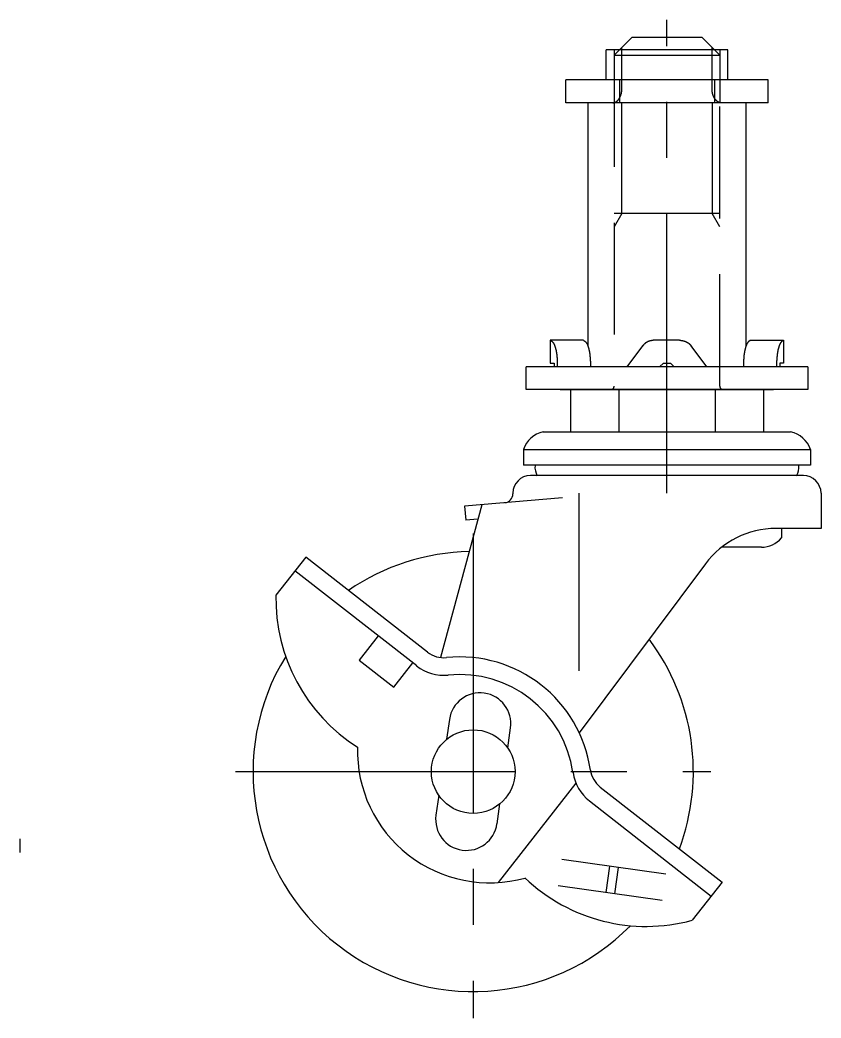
# Model space of a CAD drawing. Extents: x -157 to 41, y -42 to 152.
# Drawn here: x -51.5 to 39.5, y -28 to 85.4 of the extents above; entities that cross this region are included whole.
import ezdxf

# ---------------------------------------------------------------- set-up
doc = ezdxf.new("R2010")
doc.units = 0
doc.linetypes.add('CENTER', pattern=[50.8, 31.75, -6.35, 6.35, -6.35])
doc.linetypes.add('DASHED', pattern=[19.05, 12.7, -6.35])
doc.layers.get('0').update_dxf_attribs({"linetype": 'CONTINUOUS'})
doc.layers.add('CENTER', color=1, linetype='CENTER')

msp = doc.modelspace()

# ---------------------------------------------------------------- linework, layer by layer
at = {"color": 7, "linetype": 'CONTINUOUS'}
for p, q in [((18, 83.4), (16.6, 82)), ((26, 83.4), (18, 83.4)), ((27.4, 82), (26, 83.4)), ((15.08, 78.6), (15.08, 82)), ((28.92, 82), (15.08, 82)), ((28.92, 78.6), (28.92, 82)), ((10.5, 76), (10.5, 78.6)), ((33.5, 78.6), (10.5, 78.6)), ((16.61, 78.6), (16.61, 76)), ((27.39, 78.6), (27.39, 76)), ((33.5, 76), (33.5, 78.6)), ((33.5, 76), (10.5, 76)), ((13, 76), (13, 48.41)), ((31, 76), (13, 76)), ((31, 48.41), (31, 76)), ((8.75, 49), (8.75, 46.4)), ((12.51, 49), (8.75, 49)), ((23.42, 49), (20.58, 49)), ((31.49, 49), (35.25, 49)), ((35.25, 49), (35.25, 46.4)), ((17.47, 46), (19.26, 48.39)), ((26.53, 46), (24.74, 48.39)), ((6, 43.4), (6, 46)), ((38, 46), (6, 46)), ((8.75, 46.4), (9.19, 46.4)), ((9.19, 46.4), (9.19, 46)), ((21.17, 46), (21.61, 46.4)), ((21.61, 46.4), (22.39, 46.4)), ((22.39, 46.4), (22.83, 46)), ((35.25, 46.4), (34.81, 46.4)), ((34.81, 46.4), (34.81, 46)), ((38, 46), (38, 43.4)), ((38, 43.4), (6, 43.4)), ((9.88, 43.4), (34.12, 43.4)), ((11.03, 43.4), (11.03, 38.6)), ((32.97, 43.4), (11.03, 43.4)), ((16.52, 43.4), (16.52, 38.6)), ((27.48, 43.4), (27.48, 38.6)), ((32.97, 43.4), (32.97, 38.6)), ((7.95, 38.6), (36.05, 38.6)), ((5.7, 36.6), (5.7, 34.8)), ((5.7, 36.6), (38.3, 36.6)), ((38.3, 36.6), (38.3, 34.8)), ((38.3, 34.8), (5.7, 34.8)), ((37.5, 33.63), (6.5, 33.63)), ((10.12, 31.12), (-1, 30.15)), ((4.5, 31.63), (4.5, 31.55)), ((11.98, 31.63), (11.98, 11.45)), ((39.5, 31.63), (39.5, 27.63)), ((0.98, 30.32), (-3.73, 12.96)), ((-1, 30.15), (-0.86, 28.55)), ((0.53, 28.68), (-0.86, 28.55)), ((39.5, 27.63), (34.38, 27.63)), ((35, 27.63), (35, 26.55)), ((32.72, 25.5), (28.21, 25.5)), ((-19.02, 24.38), (-22.41, 20.05)), ((-5.19, 13.58), (-19.02, 24.38)), ((-6.42, 12), (-20.25, 22.8)), ((26.37, 23.61), (12.03, 4.42)), ((-10.8, 15.42), (-12.95, 12.66)), ((-12.95, 12.66), (-9.01, 9.58)), ((-9.01, 9.58), (-6.86, 12.34)), ((-2.7, 5.93), (-3.02, 3.67)), ((3.91, 2.69), (4.23, 4.96)), ((11.66, -1.32), (2.84, -12.6)), ((14.43, -1.75), (28.26, -12.56)), ((-3.91, -2.69), (-4.23, -4.96)), ((13.2, -3.33), (27.03, -14.14)), ((2.7, -5.93), (3.02, -3.67)), ((-51.48, -7.63), (-51.48, -9.21)), ((21.87, -11.66), (10.07, -10)), ((15.47, -10.76), (15.06, -13.73)), ((16.46, -10.9), (16.05, -13.87)), ((21.45, -14.63), (9.65, -12.97)), ((28.26, -12.56), (24.87, -16.89))]:
    msp.add_line(p, q, dxfattribs=at)
at = {"color": 3, "linetype": 'DASHED'}
for p, q in [((16, 81.4), (16.6, 82)), ((16, 82), (16, 76.1)), ((16.88, 77.6), (16.88, 82)), ((16.88, 77.6), (16.88, 82)), ((27.12, 77.6), (27.12, 82)), ((28, 81.4), (27.4, 82)), ((28, 82), (28, 76.1)), ((16, 81.4), (16, 43.8)), ((16, 81.4), (28, 81.4)), ((28, 43.8), (28, 81.4)), ((16.88, 63.4), (16.88, 76)), ((27.12, 76), (27.12, 63.4)), ((16.88, 63.4), (16, 61.88)), ((28, 63.4), (16, 63.4)), ((28, 61.88), (27.12, 63.4))]:
    msp.add_line(p, q, dxfattribs=at)
at = {"color": 3, "linetype": 'CONTINUOUS'}
for p, q in [((16.88, 82), (16.88, 82.28)), ((27.12, 82), (27.12, 82.28))]:
    msp.add_line(p, q, dxfattribs=at)
at = {"color": 3, "linetype": 'DASHED'}
for points in [[(15.85, 76, 0), (15.87, 76, 0), (15.88, 76, 0), (15.89, 76, 0), (15.9, 76, 0), (15.92, 76, 0), (15.93, 76, 0), (15.94, 76.01, 0), (15.95, 76.01, 0), (15.97, 76.01, 0), (15.98, 76.01, 0), (15.99, 76.01, 0), (16, 76.02, 0), (16.02, 76.02, 0), (16.03, 76.02, 0), (16.04, 76.03, 0), (16.05, 76.03, 0), (16.07, 76.03, 0), (16.08, 76.04, 0), (16.09, 76.04, 0), (16.1, 76.05, 0), (16.12, 76.05, 0), (16.13, 76.06, 0), (16.14, 76.06, 0), (16.15, 76.07, 0), (16.16, 76.07, 0), (16.18, 76.08, 0), (16.19, 76.09, 0), (16.2, 76.09, 0), (16.21, 76.1, 0), (16.22, 76.11, 0), (16.23, 76.11, 0), (16.25, 76.12, 0), (16.26, 76.13, 0), (16.27, 76.14, 0), (16.28, 76.15, 0), (16.29, 76.15, 0), (16.3, 76.16, 0), (16.32, 76.17, 0), (16.33, 76.18, 0), (16.34, 76.19, 0), (16.35, 76.2, 0), (16.36, 76.21, 0), (16.37, 76.22, 0), (16.38, 76.23, 0), (16.39, 76.24, 0), (16.4, 76.25, 0), (16.41, 76.26, 0), (16.42, 76.27, 0), (16.43, 76.28, 0), (16.44, 76.29, 0), (16.45, 76.3, 0), (16.46, 76.31, 0), (16.48, 76.33, 0), (16.48, 76.34, 0), (16.49, 76.35, 0), (16.5, 76.36, 0), (16.51, 76.38, 0), (16.52, 76.39, 0), (16.53, 76.4, 0), (16.54, 76.41, 0), (16.55, 76.43, 0), (16.56, 76.44, 0), (16.57, 76.45, 0), (16.58, 76.47, 0), (16.59, 76.48, 0), (16.6, 76.5, 0), (16.61, 76.51, 0), (16.61, 76.53, 0), (16.62, 76.54, 0), (16.63, 76.55, 0), (16.64, 76.57, 0), (16.65, 76.58, 0), (16.65, 76.6, 0), (16.66, 76.62, 0), (16.67, 76.63, 0), (16.68, 76.65, 0), (16.69, 76.66, 0), (16.69, 76.68, 0), (16.7, 76.69, 0), (16.71, 76.71, 0), (16.71, 76.73, 0), (16.72, 76.74, 0), (16.73, 76.76, 0), (16.73, 76.78, 0), (16.74, 76.79, 0), (16.75, 76.81, 0), (16.75, 76.83, 0), (16.76, 76.85, 0), (16.76, 76.86, 0), (16.77, 76.88, 0), (16.78, 76.9, 0), (16.78, 76.92, 0), (16.79, 76.93, 0), (16.79, 76.95, 0), (16.8, 76.97, 0), (16.8, 76.99, 0), (16.81, 77.01, 0), (16.81, 77.02, 0), (16.82, 77.04, 0), (16.82, 77.06, 0), (16.82, 77.08, 0), (16.83, 77.1, 0), (16.83, 77.12, 0), (16.84, 77.14, 0), (16.84, 77.15, 0), (16.84, 77.17, 0), (16.85, 77.19, 0), (16.85, 77.21, 0), (16.85, 77.23, 0), (16.86, 77.25, 0), (16.86, 77.27, 0), (16.86, 77.29, 0), (16.86, 77.31, 0), (16.86, 77.33, 0), (16.87, 77.35, 0), (16.87, 77.37, 0), (16.87, 77.38, 0), (16.87, 77.4, 0), (16.87, 77.42, 0), (16.88, 77.44, 0), (16.88, 77.46, 0), (16.88, 77.48, 0), (16.88, 77.5, 0), (16.88, 77.52, 0), (16.88, 77.54, 0), (16.88, 77.56, 0), (16.88, 77.58, 0), (16.88, 77.6, 0)], [(28.15, 76, 0), (28.13, 76, 0), (28.12, 76, 0), (28.11, 76, 0), (28.1, 76, 0), (28.08, 76, 0), (28.07, 76, 0), (28.06, 76.01, 0), (28.05, 76.01, 0), (28.03, 76.01, 0), (28.02, 76.01, 0), (28.01, 76.01, 0), (28, 76.02, 0), (27.98, 76.02, 0), (27.97, 76.02, 0), (27.96, 76.03, 0), (27.95, 76.03, 0), (27.93, 76.03, 0), (27.92, 76.04, 0), (27.91, 76.04, 0), (27.9, 76.05, 0), (27.88, 76.05, 0), (27.87, 76.06, 0), (27.86, 76.06, 0), (27.85, 76.07, 0), (27.84, 76.07, 0), (27.82, 76.08, 0), (27.81, 76.09, 0), (27.8, 76.09, 0), (27.79, 76.1, 0), (27.78, 76.11, 0), (27.77, 76.11, 0), (27.75, 76.12, 0), (27.74, 76.13, 0), (27.73, 76.14, 0), (27.72, 76.15, 0), (27.71, 76.15, 0), (27.7, 76.16, 0), (27.68, 76.17, 0), (27.67, 76.18, 0), (27.66, 76.19, 0), (27.65, 76.2, 0), (27.64, 76.21, 0), (27.63, 76.22, 0), (27.62, 76.23, 0), (27.61, 76.24, 0), (27.6, 76.25, 0), (27.59, 76.26, 0), (27.58, 76.27, 0), (27.57, 76.28, 0), (27.56, 76.29, 0), (27.55, 76.3, 0), (27.54, 76.31, 0), (27.52, 76.33, 0), (27.52, 76.34, 0), (27.51, 76.35, 0), (27.5, 76.36, 0), (27.49, 76.38, 0), (27.48, 76.39, 0), (27.47, 76.4, 0), (27.46, 76.41, 0), (27.45, 76.43, 0), (27.44, 76.44, 0), (27.43, 76.45, 0), (27.42, 76.47, 0), (27.41, 76.48, 0), (27.4, 76.5, 0), (27.39, 76.51, 0), (27.39, 76.53, 0), (27.38, 76.54, 0), (27.37, 76.55, 0), (27.36, 76.57, 0), (27.35, 76.58, 0), (27.35, 76.6, 0), (27.34, 76.62, 0), (27.33, 76.63, 0), (27.32, 76.65, 0), (27.31, 76.66, 0), (27.31, 76.68, 0), (27.3, 76.69, 0), (27.29, 76.71, 0), (27.29, 76.73, 0), (27.28, 76.74, 0), (27.27, 76.76, 0), (27.27, 76.78, 0), (27.26, 76.79, 0), (27.25, 76.81, 0), (27.25, 76.83, 0), (27.24, 76.85, 0), (27.24, 76.86, 0), (27.23, 76.88, 0), (27.22, 76.9, 0), (27.22, 76.92, 0), (27.21, 76.93, 0), (27.21, 76.95, 0), (27.2, 76.97, 0), (27.2, 76.99, 0), (27.19, 77.01, 0), (27.19, 77.02, 0), (27.18, 77.04, 0), (27.18, 77.06, 0), (27.18, 77.08, 0), (27.17, 77.1, 0), (27.17, 77.12, 0), (27.16, 77.14, 0), (27.16, 77.15, 0), (27.16, 77.17, 0), (27.15, 77.19, 0), (27.15, 77.21, 0), (27.15, 77.23, 0), (27.14, 77.25, 0), (27.14, 77.27, 0), (27.14, 77.29, 0), (27.14, 77.31, 0), (27.14, 77.33, 0), (27.13, 77.35, 0), (27.13, 77.37, 0), (27.13, 77.38, 0), (27.13, 77.4, 0), (27.13, 77.42, 0), (27.12, 77.44, 0), (27.12, 77.46, 0), (27.12, 77.48, 0), (27.12, 77.5, 0), (27.12, 77.52, 0), (27.12, 77.54, 0), (27.12, 77.56, 0), (27.12, 77.58, 0), (27.12, 77.6, 0)]]:
    msp.add_polyline3d(points, dxfattribs=at)
at = {"color": 7}
for points in [[(8.75, 49, 0), (8.76, 48.99, 0), (8.78, 48.98, 0), (8.79, 48.98, 0), (8.81, 48.97, 0), (8.82, 48.96, 0), (8.84, 48.95, 0), (8.85, 48.94, 0), (8.87, 48.93, 0), (8.88, 48.92, 0), (8.9, 48.91, 0), (8.91, 48.91, 0), (8.92, 48.9, 0), (8.94, 48.89, 0), (8.95, 48.88, 0), (8.96, 48.86, 0), (8.97, 48.85, 0), (8.99, 48.84, 0), (9, 48.83, 0), (9.01, 48.82, 0), (9.02, 48.81, 0), (9.03, 48.79, 0), (9.04, 48.78, 0), (9.05, 48.77, 0), (9.06, 48.76, 0), (9.07, 48.74, 0), (9.08, 48.73, 0), (9.09, 48.71, 0), (9.1, 48.7, 0), (9.11, 48.69, 0), (9.12, 48.67, 0), (9.13, 48.66, 0), (9.14, 48.64, 0), (9.14, 48.63, 0), (9.15, 48.61, 0), (9.16, 48.6, 0), (9.17, 48.58, 0), (9.18, 48.57, 0), (9.18, 48.55, 0), (9.19, 48.53, 0), (9.2, 48.52, 0), (9.2, 48.5, 0), (9.21, 48.49, 0), (9.22, 48.47, 0), (9.22, 48.45, 0), (9.23, 48.44, 0), (9.24, 48.42, 0), (9.24, 48.41, 0), (9.25, 48.39, 0), (9.25, 48.37, 0), (9.26, 48.36, 0), (9.27, 48.34, 0), (9.27, 48.32, 0), (9.28, 48.31, 0), (9.28, 48.29, 0), (9.29, 48.27, 0), (9.29, 48.26, 0), (9.3, 48.24, 0), (9.3, 48.22, 0), (9.31, 48.21, 0), (9.31, 48.19, 0), (9.32, 48.17, 0), (9.32, 48.16, 0), (9.33, 48.14, 0), (9.33, 48.12, 0), (9.34, 48.1, 0), (9.34, 48.09, 0), (9.35, 48.07, 0), (9.35, 48.05, 0), (9.36, 48.04, 0), (9.36, 48.02, 0), (9.37, 48, 0), (9.37, 47.99, 0), (9.37, 47.97, 0), (9.38, 47.95, 0), (9.38, 47.94, 0), (9.39, 47.92, 0), (9.39, 47.9, 0), (9.39, 47.89, 0), (9.4, 47.87, 0), (9.4, 47.85, 0), (9.4, 47.84, 0), (9.41, 47.82, 0), (9.41, 47.8, 0), (9.41, 47.79, 0), (9.42, 47.77, 0), (9.42, 47.75, 0), (9.42, 47.74, 0), (9.43, 47.72, 0), (9.43, 47.7, 0), (9.43, 47.69, 0), (9.44, 47.67, 0), (9.44, 47.65, 0), (9.44, 47.64, 0), (9.45, 47.62, 0), (9.45, 47.6, 0), (9.45, 47.59, 0), (9.45, 47.57, 0), (9.46, 47.55, 0), (9.46, 47.54, 0), (9.46, 47.52, 0), (9.46, 47.5, 0), (9.47, 47.49, 0), (9.47, 47.47, 0), (9.47, 47.45, 0), (9.47, 47.44, 0), (9.48, 47.42, 0), (9.48, 47.4, 0), (9.48, 47.39, 0), (9.48, 47.37, 0), (9.48, 47.35, 0), (9.49, 47.34, 0), (9.49, 47.32, 0), (9.49, 47.3, 0), (9.49, 47.29, 0), (9.49, 47.27, 0), (9.5, 47.25, 0), (9.5, 47.24, 0), (9.5, 47.22, 0), (9.5, 47.2, 0), (9.5, 47.19, 0), (9.5, 47.17, 0), (9.51, 47.15, 0), (9.51, 47.14, 0), (9.51, 47.12, 0), (9.51, 47.1, 0), (9.51, 47.09, 0), (9.51, 47.07, 0), (9.51, 47.05, 0), (9.52, 47.04, 0), (9.52, 47.02, 0), (9.52, 47, 0), (9.52, 46.99, 0), (9.52, 46.97, 0), (9.52, 46.95, 0), (9.52, 46.94, 0), (9.52, 46.92, 0), (9.52, 46.9, 0), (9.53, 46.89, 0), (9.53, 46.87, 0), (9.53, 46.85, 0), (9.53, 46.84, 0), (9.53, 46.82, 0), (9.53, 46.8, 0), (9.53, 46.79, 0), (9.53, 46.77, 0), (9.53, 46.75, 0), (9.53, 46.74, 0), (9.53, 46.72, 0), (9.53, 46.7, 0), (9.53, 46.69, 0), (9.54, 46.67, 0), (9.54, 46.65, 0), (9.54, 46.64, 0), (9.54, 46.62, 0), (9.54, 46.6, 0), (9.54, 46.59, 0), (9.54, 46.57, 0), (9.54, 46.55, 0), (9.54, 46.53, 0), (9.54, 46.52, 0), (9.54, 46.5, 0), (9.54, 46.48, 0), (9.54, 46.47, 0), (9.54, 46.45, 0), (9.54, 46.43, 0), (9.54, 46.42, 0), (9.54, 46.4, 0), (9.54, 46.38, 0), (9.54, 46.37, 0), (9.54, 46.35, 0), (9.54, 46.33, 0), (9.54, 46.32, 0), (9.55, 46.3, 0), (9.55, 46.28, 0), (9.55, 46.27, 0), (9.55, 46.25, 0), (9.55, 46.23, 0), (9.55, 46.22, 0), (9.55, 46.2, 0), (9.55, 46.18, 0), (9.55, 46.17, 0), (9.55, 46.15, 0), (9.55, 46.13, 0), (9.55, 46.12, 0), (9.55, 46.1, 0), (9.55, 46.08, 0), (9.55, 46.07, 0), (9.55, 46.05, 0), (9.55, 46.03, 0), (9.55, 46.02, 0), (9.55, 46, 0)], [(12.51, 49, 0), (12.52, 48.99, 0), (12.54, 48.98, 0), (12.55, 48.98, 0), (12.57, 48.97, 0), (12.58, 48.96, 0), (12.6, 48.95, 0), (12.61, 48.94, 0), (12.63, 48.93, 0), (12.64, 48.92, 0), (12.65, 48.91, 0), (12.67, 48.91, 0), (12.68, 48.9, 0), (12.69, 48.89, 0), (12.71, 48.88, 0), (12.72, 48.86, 0), (12.73, 48.85, 0), (12.74, 48.84, 0), (12.76, 48.83, 0), (12.77, 48.82, 0), (12.78, 48.81, 0), (12.79, 48.79, 0), (12.8, 48.78, 0), (12.81, 48.77, 0), (12.82, 48.76, 0), (12.83, 48.74, 0), (12.84, 48.73, 0), (12.85, 48.71, 0), (12.86, 48.7, 0), (12.87, 48.69, 0), (12.88, 48.67, 0), (12.89, 48.66, 0), (12.89, 48.64, 0), (12.9, 48.63, 0), (12.91, 48.61, 0), (12.92, 48.6, 0), (12.93, 48.58, 0), (12.93, 48.57, 0), (12.94, 48.55, 0), (12.95, 48.53, 0), (12.96, 48.52, 0), (12.96, 48.5, 0), (12.97, 48.49, 0), (12.98, 48.47, 0), (12.98, 48.45, 0), (12.99, 48.44, 0), (13, 48.42, 0), (13, 48.41, 0), (13.01, 48.39, 0), (13.01, 48.37, 0), (13.02, 48.36, 0), (13.03, 48.34, 0), (13.03, 48.32, 0), (13.04, 48.31, 0), (13.04, 48.29, 0), (13.05, 48.27, 0), (13.05, 48.26, 0), (13.06, 48.24, 0), (13.06, 48.22, 0), (13.07, 48.21, 0), (13.07, 48.19, 0), (13.08, 48.17, 0), (13.08, 48.16, 0), (13.09, 48.14, 0), (13.09, 48.12, 0), (13.1, 48.1, 0), (13.1, 48.09, 0), (13.11, 48.07, 0), (13.11, 48.05, 0), (13.12, 48.04, 0), (13.12, 48.02, 0), (13.12, 48, 0), (13.13, 47.99, 0), (13.13, 47.97, 0), (13.14, 47.95, 0), (13.14, 47.94, 0), (13.14, 47.92, 0), (13.15, 47.9, 0), (13.15, 47.89, 0), (13.16, 47.87, 0), (13.16, 47.85, 0), (13.16, 47.84, 0), (13.17, 47.82, 0), (13.17, 47.8, 0), (13.17, 47.79, 0), (13.18, 47.77, 0), (13.18, 47.75, 0), (13.18, 47.74, 0), (13.19, 47.72, 0), (13.19, 47.7, 0), (13.19, 47.69, 0), (13.2, 47.67, 0), (13.2, 47.65, 0), (13.2, 47.64, 0), (13.2, 47.62, 0), (13.21, 47.6, 0), (13.21, 47.59, 0), (13.21, 47.57, 0), (13.22, 47.55, 0), (13.22, 47.54, 0), (13.22, 47.52, 0), (13.22, 47.5, 0), (13.23, 47.49, 0), (13.23, 47.47, 0), (13.23, 47.45, 0), (13.23, 47.44, 0), (13.23, 47.42, 0), (13.24, 47.4, 0), (13.24, 47.39, 0), (13.24, 47.37, 0), (13.24, 47.35, 0), (13.24, 47.34, 0), (13.25, 47.32, 0), (13.25, 47.3, 0), (13.25, 47.29, 0), (13.25, 47.27, 0), (13.25, 47.25, 0), (13.26, 47.24, 0), (13.26, 47.22, 0), (13.26, 47.2, 0), (13.26, 47.19, 0), (13.26, 47.17, 0), (13.26, 47.15, 0), (13.27, 47.14, 0), (13.27, 47.12, 0), (13.27, 47.1, 0), (13.27, 47.09, 0), (13.27, 47.07, 0), (13.27, 47.05, 0), (13.27, 47.04, 0), (13.28, 47.02, 0), (13.28, 47, 0), (13.28, 46.99, 0), (13.28, 46.97, 0), (13.28, 46.95, 0), (13.28, 46.94, 0), (13.28, 46.92, 0), (13.28, 46.9, 0), (13.28, 46.89, 0), (13.28, 46.87, 0), (13.29, 46.85, 0), (13.29, 46.84, 0), (13.29, 46.82, 0), (13.29, 46.8, 0), (13.29, 46.79, 0), (13.29, 46.77, 0), (13.29, 46.75, 0), (13.29, 46.74, 0), (13.29, 46.72, 0), (13.29, 46.7, 0), (13.29, 46.69, 0), (13.29, 46.67, 0), (13.29, 46.65, 0), (13.3, 46.64, 0), (13.3, 46.62, 0), (13.3, 46.6, 0), (13.3, 46.59, 0), (13.3, 46.57, 0), (13.3, 46.55, 0), (13.3, 46.53, 0), (13.3, 46.52, 0), (13.3, 46.5, 0), (13.3, 46.48, 0), (13.3, 46.47, 0), (13.3, 46.45, 0), (13.3, 46.43, 0), (13.3, 46.42, 0), (13.3, 46.4, 0), (13.3, 46.38, 0), (13.3, 46.37, 0), (13.3, 46.35, 0), (13.3, 46.33, 0), (13.3, 46.32, 0), (13.3, 46.3, 0), (13.3, 46.28, 0), (13.3, 46.27, 0), (13.3, 46.25, 0), (13.3, 46.23, 0), (13.31, 46.22, 0), (13.31, 46.2, 0), (13.31, 46.18, 0), (13.31, 46.17, 0), (13.31, 46.15, 0), (13.31, 46.13, 0), (13.31, 46.12, 0), (13.31, 46.1, 0), (13.31, 46.08, 0), (13.31, 46.07, 0), (13.31, 46.05, 0), (13.31, 46.03, 0), (13.31, 46.02, 0), (13.31, 46, 0)], [(31.49, 49, 0), (31.48, 48.99, 0), (31.46, 48.98, 0), (31.45, 48.98, 0), (31.43, 48.97, 0), (31.42, 48.96, 0), (31.4, 48.95, 0), (31.39, 48.94, 0), (31.37, 48.93, 0), (31.36, 48.92, 0), (31.35, 48.91, 0), (31.33, 48.91, 0), (31.32, 48.9, 0), (31.31, 48.89, 0), (31.29, 48.88, 0), (31.28, 48.86, 0), (31.27, 48.85, 0), (31.26, 48.84, 0), (31.24, 48.83, 0), (31.23, 48.82, 0), (31.22, 48.81, 0), (31.21, 48.79, 0), (31.2, 48.78, 0), (31.19, 48.77, 0), (31.18, 48.76, 0), (31.17, 48.74, 0), (31.16, 48.73, 0), (31.15, 48.71, 0), (31.14, 48.7, 0), (31.13, 48.69, 0), (31.12, 48.67, 0), (31.11, 48.66, 0), (31.11, 48.64, 0), (31.1, 48.63, 0), (31.09, 48.61, 0), (31.08, 48.6, 0), (31.07, 48.58, 0), (31.07, 48.57, 0), (31.06, 48.55, 0), (31.05, 48.53, 0), (31.04, 48.52, 0), (31.04, 48.5, 0), (31.03, 48.49, 0), (31.02, 48.47, 0), (31.02, 48.45, 0), (31.01, 48.44, 0), (31, 48.42, 0), (31, 48.41, 0), (30.99, 48.39, 0), (30.99, 48.37, 0), (30.98, 48.36, 0), (30.97, 48.34, 0), (30.97, 48.32, 0), (30.96, 48.31, 0), (30.96, 48.29, 0), (30.95, 48.27, 0), (30.95, 48.26, 0), (30.94, 48.24, 0), (30.94, 48.22, 0), (30.93, 48.21, 0), (30.93, 48.19, 0), (30.92, 48.17, 0), (30.92, 48.16, 0), (30.91, 48.14, 0), (30.91, 48.12, 0), (30.9, 48.1, 0), (30.9, 48.09, 0), (30.89, 48.07, 0), (30.89, 48.05, 0), (30.88, 48.04, 0), (30.88, 48.02, 0), (30.88, 48, 0), (30.87, 47.99, 0), (30.87, 47.97, 0), (30.86, 47.95, 0), (30.86, 47.94, 0), (30.86, 47.92, 0), (30.85, 47.9, 0), (30.85, 47.89, 0), (30.84, 47.87, 0), (30.84, 47.85, 0), (30.84, 47.84, 0), (30.83, 47.82, 0), (30.83, 47.8, 0), (30.83, 47.79, 0), (30.82, 47.77, 0), (30.82, 47.75, 0), (30.82, 47.74, 0), (30.81, 47.72, 0), (30.81, 47.7, 0), (30.81, 47.69, 0), (30.8, 47.67, 0), (30.8, 47.65, 0), (30.8, 47.64, 0), (30.8, 47.62, 0), (30.79, 47.6, 0), (30.79, 47.59, 0), (30.79, 47.57, 0), (30.78, 47.55, 0), (30.78, 47.54, 0), (30.78, 47.52, 0), (30.78, 47.5, 0), (30.77, 47.49, 0), (30.77, 47.47, 0), (30.77, 47.45, 0), (30.77, 47.44, 0), (30.77, 47.42, 0), (30.76, 47.4, 0), (30.76, 47.39, 0), (30.76, 47.37, 0), (30.76, 47.35, 0), (30.75, 47.34, 0), (30.75, 47.32, 0), (30.75, 47.3, 0), (30.75, 47.29, 0), (30.75, 47.27, 0), (30.75, 47.25, 0), (30.74, 47.24, 0), (30.74, 47.22, 0), (30.74, 47.2, 0), (30.74, 47.19, 0), (30.74, 47.17, 0), (30.74, 47.15, 0), (30.73, 47.14, 0), (30.73, 47.12, 0), (30.73, 47.1, 0), (30.73, 47.09, 0), (30.73, 47.07, 0), (30.73, 47.05, 0), (30.73, 47.04, 0), (30.72, 47.02, 0), (30.72, 47, 0), (30.72, 46.99, 0), (30.72, 46.97, 0), (30.72, 46.95, 0), (30.72, 46.94, 0), (30.72, 46.92, 0), (30.72, 46.9, 0), (30.72, 46.89, 0), (30.72, 46.87, 0), (30.71, 46.85, 0), (30.71, 46.84, 0), (30.71, 46.82, 0), (30.71, 46.8, 0), (30.71, 46.79, 0), (30.71, 46.77, 0), (30.71, 46.75, 0), (30.71, 46.74, 0), (30.71, 46.72, 0), (30.71, 46.7, 0), (30.71, 46.69, 0), (30.71, 46.67, 0), (30.7, 46.65, 0), (30.7, 46.64, 0), (30.7, 46.62, 0), (30.7, 46.6, 0), (30.7, 46.59, 0), (30.7, 46.57, 0), (30.7, 46.55, 0), (30.7, 46.53, 0), (30.7, 46.52, 0), (30.7, 46.5, 0), (30.7, 46.48, 0), (30.7, 46.47, 0), (30.7, 46.45, 0), (30.7, 46.43, 0), (30.7, 46.42, 0), (30.7, 46.4, 0), (30.7, 46.38, 0), (30.7, 46.37, 0), (30.7, 46.35, 0), (30.7, 46.33, 0), (30.7, 46.32, 0), (30.7, 46.3, 0), (30.7, 46.28, 0), (30.7, 46.27, 0), (30.7, 46.25, 0), (30.7, 46.23, 0), (30.69, 46.22, 0), (30.69, 46.2, 0), (30.69, 46.18, 0), (30.69, 46.17, 0), (30.69, 46.15, 0), (30.69, 46.13, 0), (30.69, 46.12, 0), (30.69, 46.1, 0), (30.69, 46.08, 0), (30.69, 46.07, 0), (30.69, 46.05, 0), (30.69, 46.03, 0), (30.69, 46.02, 0), (30.69, 46, 0)], [(35.25, 49, 0), (35.23, 48.99, 0), (35.22, 48.98, 0), (35.21, 48.98, 0), (35.19, 48.97, 0), (35.18, 48.96, 0), (35.16, 48.95, 0), (35.15, 48.94, 0), (35.13, 48.93, 0), (35.12, 48.92, 0), (35.1, 48.91, 0), (35.09, 48.91, 0), (35.08, 48.9, 0), (35.06, 48.89, 0), (35.05, 48.88, 0), (35.04, 48.86, 0), (35.03, 48.85, 0), (35.01, 48.84, 0), (35, 48.83, 0), (34.99, 48.82, 0), (34.98, 48.81, 0), (34.97, 48.79, 0), (34.96, 48.78, 0), (34.95, 48.77, 0), (34.94, 48.76, 0), (34.93, 48.74, 0), (34.92, 48.73, 0), (34.91, 48.71, 0), (34.9, 48.7, 0), (34.89, 48.69, 0), (34.88, 48.67, 0), (34.87, 48.66, 0), (34.86, 48.64, 0), (34.86, 48.63, 0), (34.85, 48.61, 0), (34.84, 48.6, 0), (34.83, 48.58, 0), (34.82, 48.57, 0), (34.82, 48.55, 0), (34.81, 48.53, 0), (34.8, 48.52, 0), (34.8, 48.5, 0), (34.79, 48.49, 0), (34.78, 48.47, 0), (34.78, 48.45, 0), (34.77, 48.44, 0), (34.76, 48.42, 0), (34.76, 48.41, 0), (34.75, 48.39, 0), (34.75, 48.37, 0), (34.74, 48.36, 0), (34.73, 48.34, 0), (34.73, 48.32, 0), (34.72, 48.31, 0), (34.72, 48.29, 0), (34.71, 48.27, 0), (34.71, 48.26, 0), (34.7, 48.24, 0), (34.7, 48.22, 0), (34.69, 48.21, 0), (34.69, 48.19, 0), (34.68, 48.17, 0), (34.68, 48.16, 0), (34.67, 48.14, 0), (34.67, 48.12, 0), (34.66, 48.1, 0), (34.66, 48.09, 0), (34.65, 48.07, 0), (34.65, 48.05, 0), (34.64, 48.04, 0), (34.64, 48.02, 0), (34.63, 48, 0), (34.63, 47.99, 0), (34.63, 47.97, 0), (34.62, 47.95, 0), (34.62, 47.94, 0), (34.61, 47.92, 0), (34.61, 47.9, 0), (34.61, 47.89, 0), (34.6, 47.87, 0), (34.6, 47.85, 0), (34.6, 47.84, 0), (34.59, 47.82, 0), (34.59, 47.8, 0), (34.59, 47.79, 0), (34.58, 47.77, 0), (34.58, 47.75, 0), (34.58, 47.74, 0), (34.57, 47.72, 0), (34.57, 47.7, 0), (34.57, 47.69, 0), (34.56, 47.67, 0), (34.56, 47.65, 0), (34.56, 47.64, 0), (34.55, 47.62, 0), (34.55, 47.6, 0), (34.55, 47.59, 0), (34.55, 47.57, 0), (34.54, 47.55, 0), (34.54, 47.54, 0), (34.54, 47.52, 0), (34.54, 47.5, 0), (34.53, 47.49, 0), (34.53, 47.47, 0), (34.53, 47.45, 0), (34.53, 47.44, 0), (34.52, 47.42, 0), (34.52, 47.4, 0), (34.52, 47.39, 0), (34.52, 47.37, 0), (34.52, 47.35, 0), (34.51, 47.34, 0), (34.51, 47.32, 0), (34.51, 47.3, 0), (34.51, 47.29, 0), (34.51, 47.27, 0), (34.5, 47.25, 0), (34.5, 47.24, 0), (34.5, 47.22, 0), (34.5, 47.2, 0), (34.5, 47.19, 0), (34.5, 47.17, 0), (34.49, 47.15, 0), (34.49, 47.14, 0), (34.49, 47.12, 0), (34.49, 47.1, 0), (34.49, 47.09, 0), (34.49, 47.07, 0), (34.49, 47.05, 0), (34.48, 47.04, 0), (34.48, 47.02, 0), (34.48, 47, 0), (34.48, 46.99, 0), (34.48, 46.97, 0), (34.48, 46.95, 0), (34.48, 46.94, 0), (34.48, 46.92, 0), (34.48, 46.9, 0), (34.47, 46.89, 0), (34.47, 46.87, 0), (34.47, 46.85, 0), (34.47, 46.84, 0), (34.47, 46.82, 0), (34.47, 46.8, 0), (34.47, 46.79, 0), (34.47, 46.77, 0), (34.47, 46.75, 0), (34.47, 46.74, 0), (34.47, 46.72, 0), (34.47, 46.7, 0), (34.47, 46.69, 0), (34.46, 46.67, 0), (34.46, 46.65, 0), (34.46, 46.64, 0), (34.46, 46.62, 0), (34.46, 46.6, 0), (34.46, 46.59, 0), (34.46, 46.57, 0), (34.46, 46.55, 0), (34.46, 46.53, 0), (34.46, 46.52, 0), (34.46, 46.5, 0), (34.46, 46.48, 0), (34.46, 46.47, 0), (34.46, 46.45, 0), (34.46, 46.43, 0), (34.46, 46.42, 0), (34.46, 46.4, 0), (34.46, 46.38, 0), (34.46, 46.37, 0), (34.46, 46.35, 0), (34.46, 46.33, 0), (34.46, 46.32, 0), (34.45, 46.3, 0), (34.45, 46.28, 0), (34.45, 46.27, 0), (34.45, 46.25, 0), (34.45, 46.23, 0), (34.45, 46.22, 0), (34.45, 46.2, 0), (34.45, 46.18, 0), (34.45, 46.17, 0), (34.45, 46.15, 0), (34.45, 46.13, 0), (34.45, 46.12, 0), (34.45, 46.1, 0), (34.45, 46.08, 0), (34.45, 46.07, 0), (34.45, 46.05, 0), (34.45, 46.03, 0), (34.45, 46.02, 0), (34.45, 46, 0)]]:
    msp.add_polyline3d(points, dxfattribs=at)
at = {"color": 7, "linetype": 'CONTINUOUS'}
for points in [[(20.58, 49, 0), (20.57, 49, 0), (20.55, 49, 0), (20.54, 49, 0), (20.53, 49, 0), (20.51, 49, 0), (20.5, 49, 0), (20.49, 49, 0), (20.47, 49, 0), (20.46, 49, 0), (20.45, 49, 0), (20.43, 48.99, 0), (20.42, 48.99, 0), (20.41, 48.99, 0), (20.39, 48.99, 0), (20.38, 48.99, 0), (20.37, 48.99, 0), (20.36, 48.99, 0), (20.34, 48.98, 0), (20.33, 48.98, 0), (20.32, 48.98, 0), (20.3, 48.98, 0), (20.29, 48.98, 0), (20.28, 48.98, 0), (20.26, 48.97, 0), (20.25, 48.97, 0), (20.24, 48.97, 0), (20.23, 48.97, 0), (20.21, 48.96, 0), (20.2, 48.96, 0), (20.19, 48.96, 0), (20.17, 48.96, 0), (20.16, 48.95, 0), (20.15, 48.95, 0), (20.14, 48.95, 0), (20.12, 48.94, 0), (20.11, 48.94, 0), (20.1, 48.94, 0), (20.09, 48.93, 0), (20.07, 48.93, 0), (20.06, 48.93, 0), (20.05, 48.92, 0), (20.04, 48.92, 0), (20.02, 48.91, 0), (20.01, 48.91, 0), (20, 48.91, 0), (19.99, 48.9, 0), (19.97, 48.9, 0), (19.96, 48.89, 0), (19.95, 48.89, 0), (19.94, 48.88, 0), (19.93, 48.88, 0), (19.91, 48.88, 0), (19.9, 48.87, 0), (19.89, 48.87, 0), (19.88, 48.86, 0), (19.87, 48.86, 0), (19.85, 48.85, 0), (19.84, 48.85, 0), (19.83, 48.84, 0), (19.82, 48.83, 0), (19.81, 48.83, 0), (19.8, 48.82, 0), (19.79, 48.82, 0), (19.77, 48.81, 0), (19.76, 48.81, 0), (19.75, 48.8, 0), (19.74, 48.79, 0), (19.73, 48.79, 0), (19.72, 48.78, 0), (19.71, 48.78, 0), (19.7, 48.77, 0), (19.69, 48.76, 0), (19.67, 48.76, 0), (19.66, 48.75, 0), (19.65, 48.74, 0), (19.64, 48.74, 0), (19.63, 48.73, 0), (19.62, 48.72, 0), (19.61, 48.72, 0), (19.6, 48.71, 0), (19.59, 48.7, 0), (19.58, 48.7, 0), (19.57, 48.69, 0), (19.56, 48.68, 0), (19.55, 48.67, 0), (19.54, 48.67, 0), (19.53, 48.66, 0), (19.52, 48.65, 0), (19.51, 48.65, 0), (19.5, 48.64, 0), (19.49, 48.63, 0), (19.48, 48.62, 0), (19.47, 48.61, 0), (19.46, 48.61, 0), (19.45, 48.6, 0), (19.45, 48.59, 0), (19.44, 48.58, 0), (19.43, 48.57, 0), (19.42, 48.57, 0), (19.41, 48.56, 0), (19.4, 48.55, 0), (19.39, 48.54, 0), (19.38, 48.53, 0), (19.38, 48.52, 0), (19.37, 48.52, 0), (19.36, 48.51, 0), (19.35, 48.5, 0), (19.34, 48.49, 0), (19.34, 48.48, 0), (19.33, 48.47, 0), (19.32, 48.46, 0), (19.31, 48.45, 0), (19.3, 48.44, 0), (19.3, 48.44, 0), (19.29, 48.43, 0), (19.28, 48.42, 0), (19.27, 48.41, 0), (19.27, 48.4, 0), (19.26, 48.39, 0), (19.25, 48.38, 0), (19.25, 48.37, 0), (19.24, 48.36, 0), (19.23, 48.35, 0), (19.23, 48.34, 0), (19.22, 48.33, 0), (19.21, 48.32, 0), (19.21, 48.31, 0), (19.2, 48.3, 0)], [(23.42, 49, 0), (23.43, 49, 0), (23.45, 49, 0), (23.46, 49, 0), (23.47, 49, 0), (23.49, 49, 0), (23.5, 49, 0), (23.51, 49, 0), (23.53, 49, 0), (23.54, 49, 0), (23.55, 49, 0), (23.57, 48.99, 0), (23.58, 48.99, 0), (23.59, 48.99, 0), (23.61, 48.99, 0), (23.62, 48.99, 0), (23.63, 48.99, 0), (23.64, 48.99, 0), (23.66, 48.98, 0), (23.67, 48.98, 0), (23.68, 48.98, 0), (23.7, 48.98, 0), (23.71, 48.98, 0), (23.72, 48.98, 0), (23.74, 48.97, 0), (23.75, 48.97, 0), (23.76, 48.97, 0), (23.77, 48.97, 0), (23.79, 48.96, 0), (23.8, 48.96, 0), (23.81, 48.96, 0), (23.83, 48.96, 0), (23.84, 48.95, 0), (23.85, 48.95, 0), (23.86, 48.95, 0), (23.88, 48.94, 0), (23.89, 48.94, 0), (23.9, 48.94, 0), (23.91, 48.93, 0), (23.93, 48.93, 0), (23.94, 48.93, 0), (23.95, 48.92, 0), (23.96, 48.92, 0), (23.98, 48.91, 0), (23.99, 48.91, 0), (24, 48.91, 0), (24.01, 48.9, 0), (24.03, 48.9, 0), (24.04, 48.89, 0), (24.05, 48.89, 0), (24.06, 48.88, 0), (24.07, 48.88, 0), (24.09, 48.88, 0), (24.1, 48.87, 0), (24.11, 48.87, 0), (24.12, 48.86, 0), (24.13, 48.86, 0), (24.15, 48.85, 0), (24.16, 48.85, 0), (24.17, 48.84, 0), (24.18, 48.83, 0), (24.19, 48.83, 0), (24.2, 48.82, 0), (24.21, 48.82, 0), (24.23, 48.81, 0), (24.24, 48.81, 0), (24.25, 48.8, 0), (24.26, 48.79, 0), (24.27, 48.79, 0), (24.28, 48.78, 0), (24.29, 48.78, 0), (24.3, 48.77, 0), (24.31, 48.76, 0), (24.33, 48.76, 0), (24.34, 48.75, 0), (24.35, 48.74, 0), (24.36, 48.74, 0), (24.37, 48.73, 0), (24.38, 48.72, 0), (24.39, 48.72, 0), (24.4, 48.71, 0), (24.41, 48.7, 0), (24.42, 48.7, 0), (24.43, 48.69, 0), (24.44, 48.68, 0), (24.45, 48.67, 0), (24.46, 48.67, 0), (24.47, 48.66, 0), (24.48, 48.65, 0), (24.49, 48.65, 0), (24.5, 48.64, 0), (24.51, 48.63, 0), (24.52, 48.62, 0), (24.53, 48.61, 0), (24.54, 48.61, 0), (24.55, 48.6, 0), (24.55, 48.59, 0), (24.56, 48.58, 0), (24.57, 48.57, 0), (24.58, 48.57, 0), (24.59, 48.56, 0), (24.6, 48.55, 0), (24.61, 48.54, 0), (24.62, 48.53, 0), (24.62, 48.52, 0), (24.63, 48.52, 0), (24.64, 48.51, 0), (24.65, 48.5, 0), (24.66, 48.49, 0), (24.66, 48.48, 0), (24.67, 48.47, 0), (24.68, 48.46, 0), (24.69, 48.45, 0), (24.7, 48.44, 0), (24.7, 48.44, 0), (24.71, 48.43, 0), (24.72, 48.42, 0), (24.73, 48.41, 0), (24.73, 48.4, 0), (24.74, 48.39, 0), (24.75, 48.38, 0), (24.75, 48.37, 0), (24.76, 48.36, 0), (24.77, 48.35, 0), (24.77, 48.34, 0), (24.78, 48.33, 0), (24.79, 48.32, 0), (24.79, 48.31, 0), (24.8, 48.3, 0)]]:
    msp.add_polyline3d(points, dxfattribs=at)
msp.add_circle((0, 0), 4.75, dxfattribs=at)
at = {"color": 3, "linetype": 'DASHED'}
for centre, start, end in [((15.6, 43.8), 270, 0), ((28.4, 43.8), 180, 270)]:
    msp.add_arc(centre, 0.4, start, end, dxfattribs=at)
at = {"color": 7, "linetype": 'CONTINUOUS'}
for centre, radius, start, end in [((8.55, 35.66), 3, 101.5188, 161.7483), ((35.45, 35.66), 3, 18.2517, 78.4812), ((9, 34.61), 1.99, 174.6523, 209.7503), ((35, 34.61), 1.99, 330.2497, 5.3477), ((6.5, 31.63), 2, 90, 180), ((37.5, 31.63), 2, 0, 90), ((3.5, 31.55), 1, 275, 0), ((34.38, 17.63), 10, 90, 143.2521), ((32.72, 28.5), 3, 270, 319.4584), ((0, 0), 25, 91.0621, 124.5424), ((-2.41, 19.65), 20, 178.8699, 237.5392), ((0, 0), 25, 339.4576, 36.9919), ((0, 0), 25, 148.4451, 315.5549), ((-3.35, 15.94), 3, 232, 275.7617), ((-1.54, -1.97), 15, 8.2383, 95.7617), ((-3.35, 15.94), 5, 232, 275.7617), ((-1.54, -1.97), 13, 8.2383, 95.7617), ((0.77, 5.45), 3.5, 352, 172), ((1.85, 2.36), 15, 178.4253, 285.5747), ((16.28, 0.61), 3, 188.2383, 232), ((16.28, 0.61), 5, 188.2383, 232.1056), ((-0.77, -5.45), 3.5, 172, 352), ((19.65, 2.41), 20, 226.4608, 285.1301)]:
    msp.add_arc(centre, radius, start, end, dxfattribs=at)
at = {"layer": 'CENTER', "color": 1, "linetype": 'CENTER'}
for p, q in [((22, 31.63), (22, 85.4)), ((0, 27.04), (0, -28)), ((-27, 0), (27, 0))]:
    msp.add_line(p, q, dxfattribs=at)

doc.saveas('drawing.dxf')
